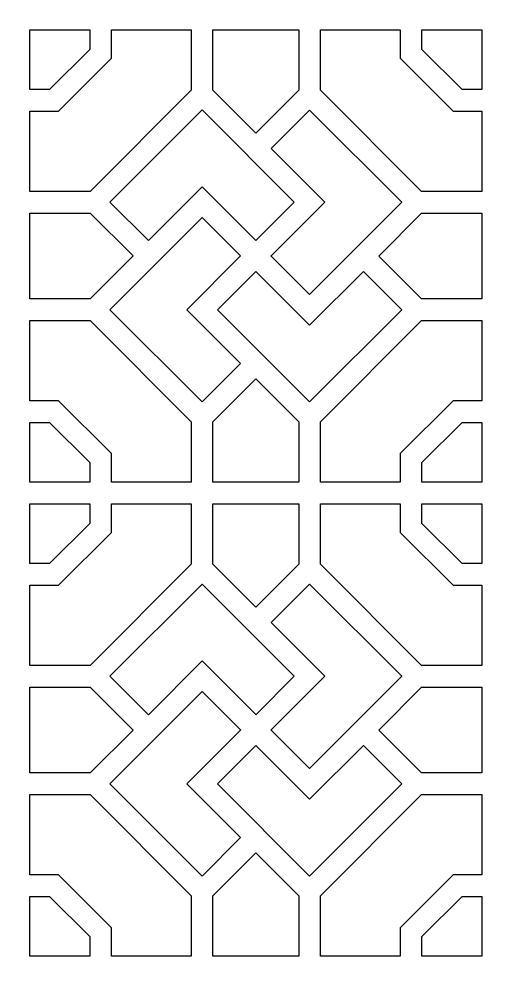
# Model space of a CAD drawing. Header units: centimetres. Extents: x -15.1 to -1.8, y -3.3 to 9.5.
# Drawn here: x -12.813 to -10.952, y 3.106 to 6.825 of the extents above; entities that cross this region are included whole.
import ezdxf

# ---------------------------------------------------------------- set-up
doc = ezdxf.new("R2010")
doc.units = ezdxf.units.CM
doc.header["$MEASUREMENT"] = 0
doc.layers.add('layer 1', color=7, linetype='Continuous')

msp = doc.modelspace()

# ---------------------------------------------------------------- linework, layer by layer
at = {"layer": 'layer 1', "color": 250}
for points, knots in [([(-15.08052, 9.5), (-15.08052, 9.5), (-8.68613, 9.5), (-8.68613, 9.5), (-8.68613, 9.5), (-8.68613, 9.5), (-8.68613, -3.28878), (-8.68613, -3.28878), (-8.68613, -3.28878), (-8.68613, -3.28878), (-15.08052, -3.28878), (-15.08052, -3.28878), (-15.08052, -3.28878), (-15.08052, -3.28878), (-15.08052, 9.5), (-15.08052, 9.5)], [0, 0, 0, 0, 0.2, 0.2, 0.2, 0.2, 0.4, 0.4, 0.4, 0.4, 0.6, 0.6, 0.6, 0.6, 1, 1, 1, 1]), ([(-12.65766, 6.46309), (-12.65766, 6.46309), (-12.77064, 6.46309), (-12.77064, 6.46309), (-12.77064, 6.46309), (-12.77064, 6.46309), (-12.77064, 6.14837), (-12.77064, 6.14837), (-12.77064, 6.14837), (-12.77064, 6.14837), (-12.53401, 6.14837), (-12.53401, 6.14837), (-12.53401, 6.14837), (-12.53401, 6.14837), (-12.13666, 6.54572), (-12.13666, 6.54572), (-12.13666, 6.54572), (-12.13666, 6.54572), (-12.13666, 6.78244), (-12.13666, 6.78244), (-12.13666, 6.78244), (-12.13666, 6.78244), (-12.45022, 6.78244), (-12.45022, 6.78244), (-12.45022, 6.78244), (-12.45022, 6.78244), (-12.45022, 6.67054), (-12.45022, 6.67054), (-12.45022, 6.67054), (-12.45022, 6.67054), (-12.65766, 6.46309), (-12.65766, 6.46309)], [0, 0, 0, 0, 0.1111111, 0.1111111, 0.1111111, 0.1111111, 0.2222222, 0.2222222, 0.2222222, 0.2222222, 0.3333333, 0.3333333, 0.3333333, 0.3333333, 0.4444444, 0.4444444, 0.4444444, 0.4444444, 0.5555556, 0.5555556, 0.5555556, 0.5555556, 0.6666667, 0.6666667, 0.6666667, 0.6666667, 0.7777778, 0.7777778, 0.7777778, 0.7777778, 1, 1, 1, 1]), ([(-12.77064, 6.54814), (-12.77064, 6.54814), (-12.69289, 6.54814), (-12.69289, 6.54814), (-12.69289, 6.54814), (-12.69289, 6.54814), (-12.53526, 6.70576), (-12.53526, 6.70576), (-12.53526, 6.70576), (-12.53526, 6.70576), (-12.53526, 6.78244), (-12.53526, 6.78244), (-12.53526, 6.78244), (-12.53526, 6.78244), (-12.77064, 6.78244), (-12.77064, 6.78244), (-12.77064, 6.78244), (-12.77064, 6.78244), (-12.77064, 6.54814), (-12.77064, 6.54814)], [0, 0, 0, 0, 0.1666667, 0.1666667, 0.1666667, 0.1666667, 0.3333333, 0.3333333, 0.3333333, 0.3333333, 0.5, 0.5, 0.5, 0.5, 0.6666667, 0.6666667, 0.6666667, 0.6666667, 1, 1, 1, 1]), ([(-12.05161, 6.78244), (-12.05161, 6.78244), (-12.05161, 6.54562), (-12.05161, 6.54562), (-12.05161, 6.54562), (-12.05161, 6.54562), (-11.88319, 6.3772), (-11.88319, 6.3772), (-11.88319, 6.3772), (-11.88319, 6.3772), (-11.71503, 6.54536), (-11.71503, 6.54536), (-11.71503, 6.54536), (-11.71503, 6.54536), (-11.71503, 6.78244), (-11.71503, 6.78244), (-11.71503, 6.78244), (-11.71503, 6.78244), (-12.05161, 6.78244), (-12.05161, 6.78244)], [0, 0, 0, 0, 0.1666667, 0.1666667, 0.1666667, 0.1666667, 0.3333333, 0.3333333, 0.3333333, 0.3333333, 0.5, 0.5, 0.5, 0.5, 0.6666667, 0.6666667, 0.6666667, 0.6666667, 1, 1, 1, 1]), ([(-11.10898, 6.46309), (-11.10898, 6.46309), (-11.31643, 6.67054), (-11.31643, 6.67054), (-11.31643, 6.67054), (-11.31643, 6.67054), (-11.31643, 6.78244), (-11.31643, 6.78244), (-11.31643, 6.78244), (-11.31643, 6.78244), (-11.62999, 6.78244), (-11.62999, 6.78244), (-11.62999, 6.78244), (-11.62999, 6.78244), (-11.62999, 6.54545), (-11.62999, 6.54545), (-11.62999, 6.54545), (-11.62999, 6.54545), (-11.2329, 6.14837), (-11.2329, 6.14837), (-11.2329, 6.14837), (-11.2329, 6.14837), (-10.99601, 6.14837), (-10.99601, 6.14837), (-10.99601, 6.14837), (-10.99601, 6.14837), (-10.99601, 6.46309), (-10.99601, 6.46309), (-10.99601, 6.46309), (-10.99601, 6.46309), (-11.10898, 6.46309), (-11.10898, 6.46309)], [0, 0, 0, 0, 0.1111111, 0.1111111, 0.1111111, 0.1111111, 0.2222222, 0.2222222, 0.2222222, 0.2222222, 0.3333333, 0.3333333, 0.3333333, 0.3333333, 0.4444444, 0.4444444, 0.4444444, 0.4444444, 0.5555556, 0.5555556, 0.5555556, 0.5555556, 0.6666667, 0.6666667, 0.6666667, 0.6666667, 0.7777778, 0.7777778, 0.7777778, 0.7777778, 1, 1, 1, 1]), ([(-10.99601, 6.54814), (-10.99601, 6.54814), (-10.99601, 6.78244), (-10.99601, 6.78244), (-10.99601, 6.78244), (-10.99601, 6.78244), (-11.23138, 6.78244), (-11.23138, 6.78244), (-11.23138, 6.78244), (-11.23138, 6.78244), (-11.23138, 6.70576), (-11.23138, 6.70576), (-11.23138, 6.70576), (-11.23138, 6.70576), (-11.07375, 6.54814), (-11.07375, 6.54814), (-11.07375, 6.54814), (-11.07375, 6.54814), (-10.99601, 6.54814), (-10.99601, 6.54814)], [0, 0, 0, 0, 0.1666667, 0.1666667, 0.1666667, 0.1666667, 0.3333333, 0.3333333, 0.3333333, 0.3333333, 0.5, 0.5, 0.5, 0.5, 0.6666667, 0.6666667, 0.6666667, 0.6666667, 1, 1, 1, 1]), ([(-11.88344, 5.95548), (-11.88344, 5.95548), (-11.88336, 5.95556), (-11.88336, 5.95556), (-11.88336, 5.95556), (-11.88336, 5.95556), (-11.88314, 5.95534), (-11.88314, 5.95534), (-11.88314, 5.95534), (-11.88314, 5.95534), (-11.73237, 6.10611), (-11.73237, 6.10611), (-11.73237, 6.10611), (-11.73237, 6.10611), (-12.09418, 6.46792), (-12.09418, 6.46792), (-12.09418, 6.46792), (-12.09418, 6.46792), (-12.45599, 6.10611), (-12.45599, 6.10611), (-12.45599, 6.10611), (-12.45599, 6.10611), (-12.30515, 5.95526), (-12.30515, 5.95526), (-12.30515, 5.95526), (-12.30515, 5.95526), (-12.09419, 6.16622), (-12.09419, 6.16622), (-12.09419, 6.16622), (-12.09419, 6.16622), (-11.88344, 5.95548), (-11.88344, 5.95548)], [0, 0, 0, 0, 0.1111111, 0.1111111, 0.1111111, 0.1111111, 0.2222222, 0.2222222, 0.2222222, 0.2222222, 0.3333333, 0.3333333, 0.3333333, 0.3333333, 0.4444444, 0.4444444, 0.4444444, 0.4444444, 0.5555556, 0.5555556, 0.5555556, 0.5555556, 0.6666667, 0.6666667, 0.6666667, 0.6666667, 0.7777778, 0.7777778, 0.7777778, 0.7777778, 1, 1, 1, 1]), ([(-11.82297, 5.89524), (-11.82297, 5.89524), (-11.8229, 5.89517), (-11.8229, 5.89517), (-11.8229, 5.89517), (-11.8229, 5.89517), (-11.82325, 5.89482), (-11.82325, 5.89482), (-11.82325, 5.89482), (-11.82325, 5.89482), (-11.67246, 5.74403), (-11.67246, 5.74403), (-11.67246, 5.74403), (-11.67246, 5.74403), (-11.31065, 6.10584), (-11.31065, 6.10584), (-11.31065, 6.10584), (-11.31065, 6.10584), (-11.67246, 6.46765), (-11.67246, 6.46765), (-11.67246, 6.46765), (-11.67246, 6.46765), (-11.82305, 6.31706), (-11.82305, 6.31706), (-11.82305, 6.31706), (-11.82305, 6.31706), (-11.6121, 6.10611), (-11.6121, 6.10611), (-11.6121, 6.10611), (-11.6121, 6.10611), (-11.82297, 5.89524), (-11.82297, 5.89524)], [0, 0, 0, 0, 0.1111111, 0.1111111, 0.1111111, 0.1111111, 0.2222222, 0.2222222, 0.2222222, 0.2222222, 0.3333333, 0.3333333, 0.3333333, 0.3333333, 0.4444444, 0.4444444, 0.4444444, 0.4444444, 0.5555556, 0.5555556, 0.5555556, 0.5555556, 0.6666667, 0.6666667, 0.6666667, 0.6666667, 0.7777778, 0.7777778, 0.7777778, 0.7777778, 1, 1, 1, 1]), ([(-12.36528, 5.89513), (-12.36528, 5.89513), (-12.53348, 6.06332), (-12.53348, 6.06332), (-12.53348, 6.06332), (-12.53348, 6.06332), (-12.77064, 6.06332), (-12.77064, 6.06332), (-12.77064, 6.06332), (-12.77064, 6.06332), (-12.77064, 5.72674), (-12.77064, 5.72674), (-12.77064, 5.72674), (-12.77064, 5.72674), (-12.53366, 5.72674), (-12.53366, 5.72674), (-12.53366, 5.72674), (-12.53366, 5.72674), (-12.36528, 5.89513), (-12.36528, 5.89513)], [0, 0, 0, 0, 0.1666667, 0.1666667, 0.1666667, 0.1666667, 0.3333333, 0.3333333, 0.3333333, 0.3333333, 0.5, 0.5, 0.5, 0.5, 0.6666667, 0.6666667, 0.6666667, 0.6666667, 1, 1, 1, 1]), ([(-10.99601, 6.06332), (-10.99601, 6.06332), (-11.2329, 6.06332), (-11.2329, 6.06332), (-11.2329, 6.06332), (-11.2329, 6.06332), (-11.40119, 5.89503), (-11.40119, 5.89503), (-11.40119, 5.89503), (-11.40119, 5.89503), (-11.2329, 5.72674), (-11.2329, 5.72674), (-11.2329, 5.72674), (-11.2329, 5.72674), (-10.99601, 5.72674), (-10.99601, 5.72674), (-10.99601, 5.72674), (-10.99601, 5.72674), (-10.99601, 6.06332), (-10.99601, 6.06332)], [0, 0, 0, 0, 0.1666667, 0.1666667, 0.1666667, 0.1666667, 0.3333333, 0.3333333, 0.3333333, 0.3333333, 0.5, 0.5, 0.5, 0.5, 0.6666667, 0.6666667, 0.6666667, 0.6666667, 1, 1, 1, 1]), ([(-11.94372, 5.89513), (-11.94372, 5.89513), (-11.94354, 5.89531), (-11.94354, 5.89531), (-11.94354, 5.89531), (-11.94354, 5.89531), (-12.09418, 6.04594), (-12.09418, 6.04594), (-12.09418, 6.04594), (-12.09418, 6.04594), (-12.45599, 5.68414), (-12.45599, 5.68414), (-12.45599, 5.68414), (-12.45599, 5.68414), (-12.09418, 5.32232), (-12.09418, 5.32232), (-12.09418, 5.32232), (-12.09418, 5.32232), (-11.94342, 5.47309), (-11.94342, 5.47309), (-11.94342, 5.47309), (-11.94342, 5.47309), (-12.15454, 5.68421), (-12.15454, 5.68421), (-12.15454, 5.68421), (-12.15454, 5.68421), (-11.94368, 5.89508), (-11.94368, 5.89508), (-11.94368, 5.89508), (-11.94368, 5.89508), (-11.94372, 5.89513), (-11.94372, 5.89513)], [0, 0, 0, 0, 0.1111111, 0.1111111, 0.1111111, 0.1111111, 0.2222222, 0.2222222, 0.2222222, 0.2222222, 0.3333333, 0.3333333, 0.3333333, 0.3333333, 0.4444444, 0.4444444, 0.4444444, 0.4444444, 0.5555556, 0.5555556, 0.5555556, 0.5555556, 0.6666667, 0.6666667, 0.6666667, 0.6666667, 0.7777778, 0.7777778, 0.7777778, 0.7777778, 1, 1, 1, 1]), ([(-11.88359, 5.83489), (-11.88359, 5.83489), (-12.03427, 5.68421), (-12.03427, 5.68421), (-12.03427, 5.68421), (-12.03427, 5.68421), (-11.67246, 5.3224), (-11.67246, 5.3224), (-11.67246, 5.3224), (-11.67246, 5.3224), (-11.31065, 5.68421), (-11.31065, 5.68421), (-11.31065, 5.68421), (-11.31065, 5.68421), (-11.46133, 5.83489), (-11.46133, 5.83489), (-11.46133, 5.83489), (-11.46133, 5.83489), (-11.67246, 5.62376), (-11.67246, 5.62376), (-11.67246, 5.62376), (-11.67246, 5.62376), (-11.88359, 5.83489), (-11.88359, 5.83489)], [0, 0, 0, 0, 0.1428571, 0.1428571, 0.1428571, 0.1428571, 0.2857143, 0.2857143, 0.2857143, 0.2857143, 0.4285714, 0.4285714, 0.4285714, 0.4285714, 0.5714286, 0.5714286, 0.5714286, 0.5714286, 0.7142857, 0.7142857, 0.7142857, 0.7142857, 1, 1, 1, 1]), ([(-12.65766, 5.32716), (-12.65766, 5.32716), (-12.45022, 5.11971), (-12.45022, 5.11971), (-12.45022, 5.11971), (-12.45022, 5.11971), (-12.45022, 5.00781), (-12.45022, 5.00781), (-12.45022, 5.00781), (-12.45022, 5.00781), (-12.13666, 5.00781), (-12.13666, 5.00781), (-12.13666, 5.00781), (-12.13666, 5.00781), (-12.13666, 5.24453), (-12.13666, 5.24453), (-12.13666, 5.24453), (-12.13666, 5.24453), (-12.53383, 5.64169), (-12.53383, 5.64169), (-12.53383, 5.64169), (-12.53383, 5.64169), (-12.77064, 5.64169), (-12.77064, 5.64169), (-12.77064, 5.64169), (-12.77064, 5.64169), (-12.77064, 5.32716), (-12.77064, 5.32716), (-12.77064, 5.32716), (-12.77064, 5.32716), (-12.65766, 5.32716), (-12.65766, 5.32716)], [0, 0, 0, 0, 0.1111111, 0.1111111, 0.1111111, 0.1111111, 0.2222222, 0.2222222, 0.2222222, 0.2222222, 0.3333333, 0.3333333, 0.3333333, 0.3333333, 0.4444444, 0.4444444, 0.4444444, 0.4444444, 0.5555556, 0.5555556, 0.5555556, 0.5555556, 0.6666667, 0.6666667, 0.6666667, 0.6666667, 0.7777778, 0.7777778, 0.7777778, 0.7777778, 1, 1, 1, 1]), ([(-11.10898, 5.32716), (-11.10898, 5.32716), (-10.99601, 5.32716), (-10.99601, 5.32716), (-10.99601, 5.32716), (-10.99601, 5.32716), (-10.99601, 5.64169), (-10.99601, 5.64169), (-10.99601, 5.64169), (-10.99601, 5.64169), (-11.2329, 5.64169), (-11.2329, 5.64169), (-11.2329, 5.64169), (-11.2329, 5.64169), (-11.62999, 5.2446), (-11.62999, 5.2446), (-11.62999, 5.2446), (-11.62999, 5.2446), (-11.62999, 5.00781), (-11.62999, 5.00781), (-11.62999, 5.00781), (-11.62999, 5.00781), (-11.31643, 5.00781), (-11.31643, 5.00781), (-11.31643, 5.00781), (-11.31643, 5.00781), (-11.31643, 5.11971), (-11.31643, 5.11971), (-11.31643, 5.11971), (-11.31643, 5.11971), (-11.10898, 5.32716), (-11.10898, 5.32716)], [0, 0, 0, 0, 0.1111111, 0.1111111, 0.1111111, 0.1111111, 0.2222222, 0.2222222, 0.2222222, 0.2222222, 0.3333333, 0.3333333, 0.3333333, 0.3333333, 0.4444444, 0.4444444, 0.4444444, 0.4444444, 0.5555556, 0.5555556, 0.5555556, 0.5555556, 0.6666667, 0.6666667, 0.6666667, 0.6666667, 0.7777778, 0.7777778, 0.7777778, 0.7777778, 1, 1, 1, 1]), ([(-11.71503, 5.00781), (-11.71503, 5.00781), (-11.71503, 5.24471), (-11.71503, 5.24471), (-11.71503, 5.24471), (-11.71503, 5.24471), (-11.88328, 5.41295), (-11.88328, 5.41295), (-11.88328, 5.41295), (-11.88328, 5.41295), (-12.05161, 5.24462), (-12.05161, 5.24462), (-12.05161, 5.24462), (-12.05161, 5.24462), (-12.05161, 5.00781), (-12.05161, 5.00781), (-12.05161, 5.00781), (-12.05161, 5.00781), (-11.71503, 5.00781), (-11.71503, 5.00781)], [0, 0, 0, 0, 0.1666667, 0.1666667, 0.1666667, 0.1666667, 0.3333333, 0.3333333, 0.3333333, 0.3333333, 0.5, 0.5, 0.5, 0.5, 0.6666667, 0.6666667, 0.6666667, 0.6666667, 1, 1, 1, 1]), ([(-12.77064, 5.24211), (-12.77064, 5.24211), (-12.77064, 5.00781), (-12.77064, 5.00781), (-12.77064, 5.00781), (-12.77064, 5.00781), (-12.53526, 5.00781), (-12.53526, 5.00781), (-12.53526, 5.00781), (-12.53526, 5.00781), (-12.53526, 5.08449), (-12.53526, 5.08449), (-12.53526, 5.08449), (-12.53526, 5.08449), (-12.69289, 5.24211), (-12.69289, 5.24211), (-12.69289, 5.24211), (-12.69289, 5.24211), (-12.77064, 5.24211), (-12.77064, 5.24211)], [0, 0, 0, 0, 0.1666667, 0.1666667, 0.1666667, 0.1666667, 0.3333333, 0.3333333, 0.3333333, 0.3333333, 0.5, 0.5, 0.5, 0.5, 0.6666667, 0.6666667, 0.6666667, 0.6666667, 1, 1, 1, 1]), ([(-10.99601, 5.24211), (-10.99601, 5.24211), (-11.07375, 5.24211), (-11.07375, 5.24211), (-11.07375, 5.24211), (-11.07375, 5.24211), (-11.23138, 5.08449), (-11.23138, 5.08449), (-11.23138, 5.08449), (-11.23138, 5.08449), (-11.23138, 5.00781), (-11.23138, 5.00781), (-11.23138, 5.00781), (-11.23138, 5.00781), (-10.99601, 5.00781), (-10.99601, 5.00781), (-10.99601, 5.00781), (-10.99601, 5.00781), (-10.99601, 5.24211), (-10.99601, 5.24211)], [0, 0, 0, 0, 0.1666667, 0.1666667, 0.1666667, 0.1666667, 0.3333333, 0.3333333, 0.3333333, 0.3333333, 0.5, 0.5, 0.5, 0.5, 0.6666667, 0.6666667, 0.6666667, 0.6666667, 1, 1, 1, 1]), ([(-12.65766, 4.60342), (-12.65766, 4.60342), (-12.77064, 4.60342), (-12.77064, 4.60342), (-12.77064, 4.60342), (-12.77064, 4.60342), (-12.77064, 4.28869), (-12.77064, 4.28869), (-12.77064, 4.28869), (-12.77064, 4.28869), (-12.53401, 4.28869), (-12.53401, 4.28869), (-12.53401, 4.28869), (-12.53401, 4.28869), (-12.13666, 4.68605), (-12.13666, 4.68605), (-12.13666, 4.68605), (-12.13666, 4.68605), (-12.13666, 4.92276), (-12.13666, 4.92276), (-12.13666, 4.92276), (-12.13666, 4.92276), (-12.45022, 4.92276), (-12.45022, 4.92276), (-12.45022, 4.92276), (-12.45022, 4.92276), (-12.45022, 4.81086), (-12.45022, 4.81086), (-12.45022, 4.81086), (-12.45022, 4.81086), (-12.65766, 4.60342), (-12.65766, 4.60342)], [0, 0, 0, 0, 0.1111111, 0.1111111, 0.1111111, 0.1111111, 0.2222222, 0.2222222, 0.2222222, 0.2222222, 0.3333333, 0.3333333, 0.3333333, 0.3333333, 0.4444444, 0.4444444, 0.4444444, 0.4444444, 0.5555556, 0.5555556, 0.5555556, 0.5555556, 0.6666667, 0.6666667, 0.6666667, 0.6666667, 0.7777778, 0.7777778, 0.7777778, 0.7777778, 1, 1, 1, 1]), ([(-12.77064, 4.68846), (-12.77064, 4.68846), (-12.69289, 4.68846), (-12.69289, 4.68846), (-12.69289, 4.68846), (-12.69289, 4.68846), (-12.53526, 4.84609), (-12.53526, 4.84609), (-12.53526, 4.84609), (-12.53526, 4.84609), (-12.53526, 4.92276), (-12.53526, 4.92276), (-12.53526, 4.92276), (-12.53526, 4.92276), (-12.77064, 4.92276), (-12.77064, 4.92276), (-12.77064, 4.92276), (-12.77064, 4.92276), (-12.77064, 4.68846), (-12.77064, 4.68846)], [0, 0, 0, 0, 0.1666667, 0.1666667, 0.1666667, 0.1666667, 0.3333333, 0.3333333, 0.3333333, 0.3333333, 0.5, 0.5, 0.5, 0.5, 0.6666667, 0.6666667, 0.6666667, 0.6666667, 1, 1, 1, 1]), ([(-12.05161, 4.92276), (-12.05161, 4.92276), (-12.05161, 4.68595), (-12.05161, 4.68595), (-12.05161, 4.68595), (-12.05161, 4.68595), (-11.88319, 4.51752), (-11.88319, 4.51752), (-11.88319, 4.51752), (-11.88319, 4.51752), (-11.71503, 4.68568), (-11.71503, 4.68568), (-11.71503, 4.68568), (-11.71503, 4.68568), (-11.71503, 4.92276), (-11.71503, 4.92276), (-11.71503, 4.92276), (-11.71503, 4.92276), (-12.05161, 4.92276), (-12.05161, 4.92276)], [0, 0, 0, 0, 0.1666667, 0.1666667, 0.1666667, 0.1666667, 0.3333333, 0.3333333, 0.3333333, 0.3333333, 0.5, 0.5, 0.5, 0.5, 0.6666667, 0.6666667, 0.6666667, 0.6666667, 1, 1, 1, 1]), ([(-11.10898, 4.60342), (-11.10898, 4.60342), (-11.31643, 4.81086), (-11.31643, 4.81086), (-11.31643, 4.81086), (-11.31643, 4.81086), (-11.31643, 4.92276), (-11.31643, 4.92276), (-11.31643, 4.92276), (-11.31643, 4.92276), (-11.62999, 4.92276), (-11.62999, 4.92276), (-11.62999, 4.92276), (-11.62999, 4.92276), (-11.62999, 4.68578), (-11.62999, 4.68578), (-11.62999, 4.68578), (-11.62999, 4.68578), (-11.2329, 4.28869), (-11.2329, 4.28869), (-11.2329, 4.28869), (-11.2329, 4.28869), (-10.99601, 4.28869), (-10.99601, 4.28869), (-10.99601, 4.28869), (-10.99601, 4.28869), (-10.99601, 4.60342), (-10.99601, 4.60342), (-10.99601, 4.60342), (-10.99601, 4.60342), (-11.10898, 4.60342), (-11.10898, 4.60342)], [0, 0, 0, 0, 0.1111111, 0.1111111, 0.1111111, 0.1111111, 0.2222222, 0.2222222, 0.2222222, 0.2222222, 0.3333333, 0.3333333, 0.3333333, 0.3333333, 0.4444444, 0.4444444, 0.4444444, 0.4444444, 0.5555556, 0.5555556, 0.5555556, 0.5555556, 0.6666667, 0.6666667, 0.6666667, 0.6666667, 0.7777778, 0.7777778, 0.7777778, 0.7777778, 1, 1, 1, 1]), ([(-10.99601, 4.68846), (-10.99601, 4.68846), (-10.99601, 4.92276), (-10.99601, 4.92276), (-10.99601, 4.92276), (-10.99601, 4.92276), (-11.23138, 4.92276), (-11.23138, 4.92276), (-11.23138, 4.92276), (-11.23138, 4.92276), (-11.23138, 4.84609), (-11.23138, 4.84609), (-11.23138, 4.84609), (-11.23138, 4.84609), (-11.07375, 4.68846), (-11.07375, 4.68846), (-11.07375, 4.68846), (-11.07375, 4.68846), (-10.99601, 4.68846), (-10.99601, 4.68846)], [0, 0, 0, 0, 0.1666667, 0.1666667, 0.1666667, 0.1666667, 0.3333333, 0.3333333, 0.3333333, 0.3333333, 0.5, 0.5, 0.5, 0.5, 0.6666667, 0.6666667, 0.6666667, 0.6666667, 1, 1, 1, 1]), ([(-11.88344, 4.0958), (-11.88344, 4.0958), (-11.88336, 4.09588), (-11.88336, 4.09588), (-11.88336, 4.09588), (-11.88336, 4.09588), (-11.88314, 4.09567), (-11.88314, 4.09567), (-11.88314, 4.09567), (-11.88314, 4.09567), (-11.73237, 4.24644), (-11.73237, 4.24644), (-11.73237, 4.24644), (-11.73237, 4.24644), (-12.09418, 4.60824), (-12.09418, 4.60824), (-12.09418, 4.60824), (-12.09418, 4.60824), (-12.45599, 4.24644), (-12.45599, 4.24644), (-12.45599, 4.24644), (-12.45599, 4.24644), (-12.30515, 4.09559), (-12.30515, 4.09559), (-12.30515, 4.09559), (-12.30515, 4.09559), (-12.09419, 4.30655), (-12.09419, 4.30655), (-12.09419, 4.30655), (-12.09419, 4.30655), (-11.88344, 4.0958), (-11.88344, 4.0958)], [0, 0, 0, 0, 0.1111111, 0.1111111, 0.1111111, 0.1111111, 0.2222222, 0.2222222, 0.2222222, 0.2222222, 0.3333333, 0.3333333, 0.3333333, 0.3333333, 0.4444444, 0.4444444, 0.4444444, 0.4444444, 0.5555556, 0.5555556, 0.5555556, 0.5555556, 0.6666667, 0.6666667, 0.6666667, 0.6666667, 0.7777778, 0.7777778, 0.7777778, 0.7777778, 1, 1, 1, 1]), ([(-11.82297, 4.03557), (-11.82297, 4.03557), (-11.8229, 4.03549), (-11.8229, 4.03549), (-11.8229, 4.03549), (-11.8229, 4.03549), (-11.82325, 4.03514), (-11.82325, 4.03514), (-11.82325, 4.03514), (-11.82325, 4.03514), (-11.67246, 3.88435), (-11.67246, 3.88435), (-11.67246, 3.88435), (-11.67246, 3.88435), (-11.31065, 4.24617), (-11.31065, 4.24617), (-11.31065, 4.24617), (-11.31065, 4.24617), (-11.67246, 4.60797), (-11.67246, 4.60797), (-11.67246, 4.60797), (-11.67246, 4.60797), (-11.82305, 4.45739), (-11.82305, 4.45739), (-11.82305, 4.45739), (-11.82305, 4.45739), (-11.6121, 4.24644), (-11.6121, 4.24644), (-11.6121, 4.24644), (-11.6121, 4.24644), (-11.82297, 4.03557), (-11.82297, 4.03557)], [0, 0, 0, 0, 0.1111111, 0.1111111, 0.1111111, 0.1111111, 0.2222222, 0.2222222, 0.2222222, 0.2222222, 0.3333333, 0.3333333, 0.3333333, 0.3333333, 0.4444444, 0.4444444, 0.4444444, 0.4444444, 0.5555556, 0.5555556, 0.5555556, 0.5555556, 0.6666667, 0.6666667, 0.6666667, 0.6666667, 0.7777778, 0.7777778, 0.7777778, 0.7777778, 1, 1, 1, 1]), ([(-12.36528, 4.03545), (-12.36528, 4.03545), (-12.53348, 4.20365), (-12.53348, 4.20365), (-12.53348, 4.20365), (-12.53348, 4.20365), (-12.77064, 4.20365), (-12.77064, 4.20365), (-12.77064, 4.20365), (-12.77064, 4.20365), (-12.77064, 3.86706), (-12.77064, 3.86706), (-12.77064, 3.86706), (-12.77064, 3.86706), (-12.53366, 3.86706), (-12.53366, 3.86706), (-12.53366, 3.86706), (-12.53366, 3.86706), (-12.36528, 4.03545), (-12.36528, 4.03545)], [0, 0, 0, 0, 0.1666667, 0.1666667, 0.1666667, 0.1666667, 0.3333333, 0.3333333, 0.3333333, 0.3333333, 0.5, 0.5, 0.5, 0.5, 0.6666667, 0.6666667, 0.6666667, 0.6666667, 1, 1, 1, 1]), ([(-10.99601, 4.20365), (-10.99601, 4.20365), (-11.2329, 4.20365), (-11.2329, 4.20365), (-11.2329, 4.20365), (-11.2329, 4.20365), (-11.40119, 4.03535), (-11.40119, 4.03535), (-11.40119, 4.03535), (-11.40119, 4.03535), (-11.2329, 3.86706), (-11.2329, 3.86706), (-11.2329, 3.86706), (-11.2329, 3.86706), (-10.99601, 3.86706), (-10.99601, 3.86706), (-10.99601, 3.86706), (-10.99601, 3.86706), (-10.99601, 4.20365), (-10.99601, 4.20365)], [0, 0, 0, 0, 0.1666667, 0.1666667, 0.1666667, 0.1666667, 0.3333333, 0.3333333, 0.3333333, 0.3333333, 0.5, 0.5, 0.5, 0.5, 0.6666667, 0.6666667, 0.6666667, 0.6666667, 1, 1, 1, 1]), ([(-11.94372, 4.03545), (-11.94372, 4.03545), (-11.94354, 4.03563), (-11.94354, 4.03563), (-11.94354, 4.03563), (-11.94354, 4.03563), (-12.09418, 4.18627), (-12.09418, 4.18627), (-12.09418, 4.18627), (-12.09418, 4.18627), (-12.45599, 3.82446), (-12.45599, 3.82446), (-12.45599, 3.82446), (-12.45599, 3.82446), (-12.09418, 3.46265), (-12.09418, 3.46265), (-12.09418, 3.46265), (-12.09418, 3.46265), (-11.94342, 3.61341), (-11.94342, 3.61341), (-11.94342, 3.61341), (-11.94342, 3.61341), (-12.15454, 3.82454), (-12.15454, 3.82454), (-12.15454, 3.82454), (-12.15454, 3.82454), (-11.94368, 4.03541), (-11.94368, 4.03541), (-11.94368, 4.03541), (-11.94368, 4.03541), (-11.94372, 4.03545), (-11.94372, 4.03545)], [0, 0, 0, 0, 0.1111111, 0.1111111, 0.1111111, 0.1111111, 0.2222222, 0.2222222, 0.2222222, 0.2222222, 0.3333333, 0.3333333, 0.3333333, 0.3333333, 0.4444444, 0.4444444, 0.4444444, 0.4444444, 0.5555556, 0.5555556, 0.5555556, 0.5555556, 0.6666667, 0.6666667, 0.6666667, 0.6666667, 0.7777778, 0.7777778, 0.7777778, 0.7777778, 1, 1, 1, 1]), ([(-11.88359, 3.97522), (-11.88359, 3.97522), (-12.03427, 3.82454), (-12.03427, 3.82454), (-12.03427, 3.82454), (-12.03427, 3.82454), (-11.67246, 3.46273), (-11.67246, 3.46273), (-11.67246, 3.46273), (-11.67246, 3.46273), (-11.31065, 3.82454), (-11.31065, 3.82454), (-11.31065, 3.82454), (-11.31065, 3.82454), (-11.46133, 3.97522), (-11.46133, 3.97522), (-11.46133, 3.97522), (-11.46133, 3.97522), (-11.67246, 3.76408), (-11.67246, 3.76408), (-11.67246, 3.76408), (-11.67246, 3.76408), (-11.88359, 3.97522), (-11.88359, 3.97522)], [0, 0, 0, 0, 0.1428571, 0.1428571, 0.1428571, 0.1428571, 0.2857143, 0.2857143, 0.2857143, 0.2857143, 0.4285714, 0.4285714, 0.4285714, 0.4285714, 0.5714286, 0.5714286, 0.5714286, 0.5714286, 0.7142857, 0.7142857, 0.7142857, 0.7142857, 1, 1, 1, 1]), ([(-12.65766, 3.46748), (-12.65766, 3.46748), (-12.45022, 3.26004), (-12.45022, 3.26004), (-12.45022, 3.26004), (-12.45022, 3.26004), (-12.45022, 3.14814), (-12.45022, 3.14814), (-12.45022, 3.14814), (-12.45022, 3.14814), (-12.13666, 3.14814), (-12.13666, 3.14814), (-12.13666, 3.14814), (-12.13666, 3.14814), (-12.13666, 3.38486), (-12.13666, 3.38486), (-12.13666, 3.38486), (-12.13666, 3.38486), (-12.53383, 3.78202), (-12.53383, 3.78202), (-12.53383, 3.78202), (-12.53383, 3.78202), (-12.77064, 3.78202), (-12.77064, 3.78202), (-12.77064, 3.78202), (-12.77064, 3.78202), (-12.77064, 3.46748), (-12.77064, 3.46748), (-12.77064, 3.46748), (-12.77064, 3.46748), (-12.65766, 3.46748), (-12.65766, 3.46748)], [0, 0, 0, 0, 0.1111111, 0.1111111, 0.1111111, 0.1111111, 0.2222222, 0.2222222, 0.2222222, 0.2222222, 0.3333333, 0.3333333, 0.3333333, 0.3333333, 0.4444444, 0.4444444, 0.4444444, 0.4444444, 0.5555556, 0.5555556, 0.5555556, 0.5555556, 0.6666667, 0.6666667, 0.6666667, 0.6666667, 0.7777778, 0.7777778, 0.7777778, 0.7777778, 1, 1, 1, 1]), ([(-11.10898, 3.46748), (-11.10898, 3.46748), (-10.99601, 3.46748), (-10.99601, 3.46748), (-10.99601, 3.46748), (-10.99601, 3.46748), (-10.99601, 3.78202), (-10.99601, 3.78202), (-10.99601, 3.78202), (-10.99601, 3.78202), (-11.2329, 3.78202), (-11.2329, 3.78202), (-11.2329, 3.78202), (-11.2329, 3.78202), (-11.62999, 3.38493), (-11.62999, 3.38493), (-11.62999, 3.38493), (-11.62999, 3.38493), (-11.62999, 3.14814), (-11.62999, 3.14814), (-11.62999, 3.14814), (-11.62999, 3.14814), (-11.31643, 3.14814), (-11.31643, 3.14814), (-11.31643, 3.14814), (-11.31643, 3.14814), (-11.31643, 3.26004), (-11.31643, 3.26004), (-11.31643, 3.26004), (-11.31643, 3.26004), (-11.10898, 3.46748), (-11.10898, 3.46748)], [0, 0, 0, 0, 0.1111111, 0.1111111, 0.1111111, 0.1111111, 0.2222222, 0.2222222, 0.2222222, 0.2222222, 0.3333333, 0.3333333, 0.3333333, 0.3333333, 0.4444444, 0.4444444, 0.4444444, 0.4444444, 0.5555556, 0.5555556, 0.5555556, 0.5555556, 0.6666667, 0.6666667, 0.6666667, 0.6666667, 0.7777778, 0.7777778, 0.7777778, 0.7777778, 1, 1, 1, 1]), ([(-11.71503, 3.14814), (-11.71503, 3.14814), (-11.71503, 3.38503), (-11.71503, 3.38503), (-11.71503, 3.38503), (-11.71503, 3.38503), (-11.88328, 3.55328), (-11.88328, 3.55328), (-11.88328, 3.55328), (-11.88328, 3.55328), (-12.05161, 3.38495), (-12.05161, 3.38495), (-12.05161, 3.38495), (-12.05161, 3.38495), (-12.05161, 3.14814), (-12.05161, 3.14814), (-12.05161, 3.14814), (-12.05161, 3.14814), (-11.71503, 3.14814), (-11.71503, 3.14814)], [0, 0, 0, 0, 0.1666667, 0.1666667, 0.1666667, 0.1666667, 0.3333333, 0.3333333, 0.3333333, 0.3333333, 0.5, 0.5, 0.5, 0.5, 0.6666667, 0.6666667, 0.6666667, 0.6666667, 1, 1, 1, 1]), ([(-12.77064, 3.38244), (-12.77064, 3.38244), (-12.77064, 3.14814), (-12.77064, 3.14814), (-12.77064, 3.14814), (-12.77064, 3.14814), (-12.53526, 3.14814), (-12.53526, 3.14814), (-12.53526, 3.14814), (-12.53526, 3.14814), (-12.53526, 3.22481), (-12.53526, 3.22481), (-12.53526, 3.22481), (-12.53526, 3.22481), (-12.69289, 3.38244), (-12.69289, 3.38244), (-12.69289, 3.38244), (-12.69289, 3.38244), (-12.77064, 3.38244), (-12.77064, 3.38244)], [0, 0, 0, 0, 0.1666667, 0.1666667, 0.1666667, 0.1666667, 0.3333333, 0.3333333, 0.3333333, 0.3333333, 0.5, 0.5, 0.5, 0.5, 0.6666667, 0.6666667, 0.6666667, 0.6666667, 1, 1, 1, 1]), ([(-10.99601, 3.38244), (-10.99601, 3.38244), (-11.07375, 3.38244), (-11.07375, 3.38244), (-11.07375, 3.38244), (-11.07375, 3.38244), (-11.23138, 3.22481), (-11.23138, 3.22481), (-11.23138, 3.22481), (-11.23138, 3.22481), (-11.23138, 3.14814), (-11.23138, 3.14814), (-11.23138, 3.14814), (-11.23138, 3.14814), (-10.99601, 3.14814), (-10.99601, 3.14814), (-10.99601, 3.14814), (-10.99601, 3.14814), (-10.99601, 3.38244), (-10.99601, 3.38244)], [0, 0, 0, 0, 0.1666667, 0.1666667, 0.1666667, 0.1666667, 0.3333333, 0.3333333, 0.3333333, 0.3333333, 0.5, 0.5, 0.5, 0.5, 0.6666667, 0.6666667, 0.6666667, 0.6666667, 1, 1, 1, 1])]:
    msp.add_open_spline(points, degree=3, knots=knots, dxfattribs=at)

doc.saveas('drawing.dxf')
